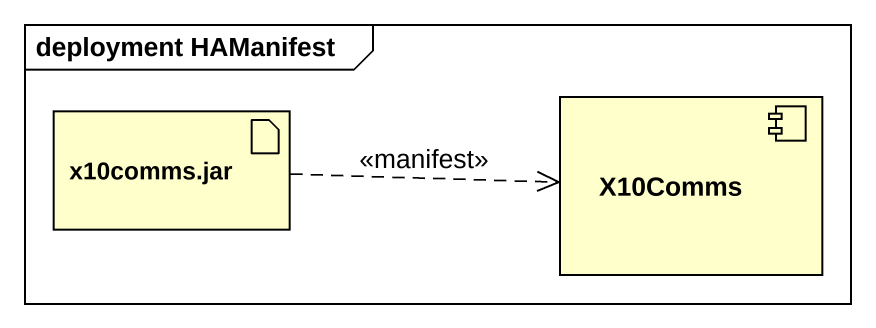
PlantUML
@startuml
mainframe deployment HAManifest
artifact "x10comms.jar" as x10comms_jar
component X10Comms
x10comms_jar .right.> X10Comms : <<manifest>>
@enduml
